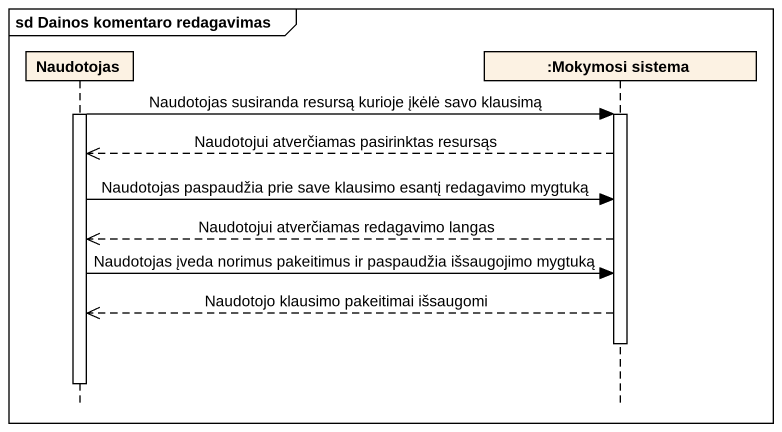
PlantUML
@startuml
mainframe sd Dainos komentaro redagavimas
hide footbox
participant Naudotojas
participant ":Mokymosi sistema" as Mokymosi_sistema

activate Naudotojas
Naudotojas -> Mokymosi_sistema : Naudotojas susiranda resursą kurioje įkėlė savo klausimą
activate Mokymosi_sistema
Mokymosi_sistema -->> Naudotojas : Naudotojui atverčiamas pasirinktas resursąs
Naudotojas -> Mokymosi_sistema : Naudotojas paspaudžia prie save klausimo esantį redagavimo mygtuką
Mokymosi_sistema -->> Naudotojas : Naudotojui atverčiamas redagavimo langas
Naudotojas -> Mokymosi_sistema : Naudotojas įveda norimus pakeitimus ir paspaudžia išsaugojimo mygtuką
Mokymosi_sistema -->> Naudotojas : Naudotojo klausimo pakeitimai išsaugomi
deactivate Mokymosi_sistema
deactivate Naudotojas
@enduml
